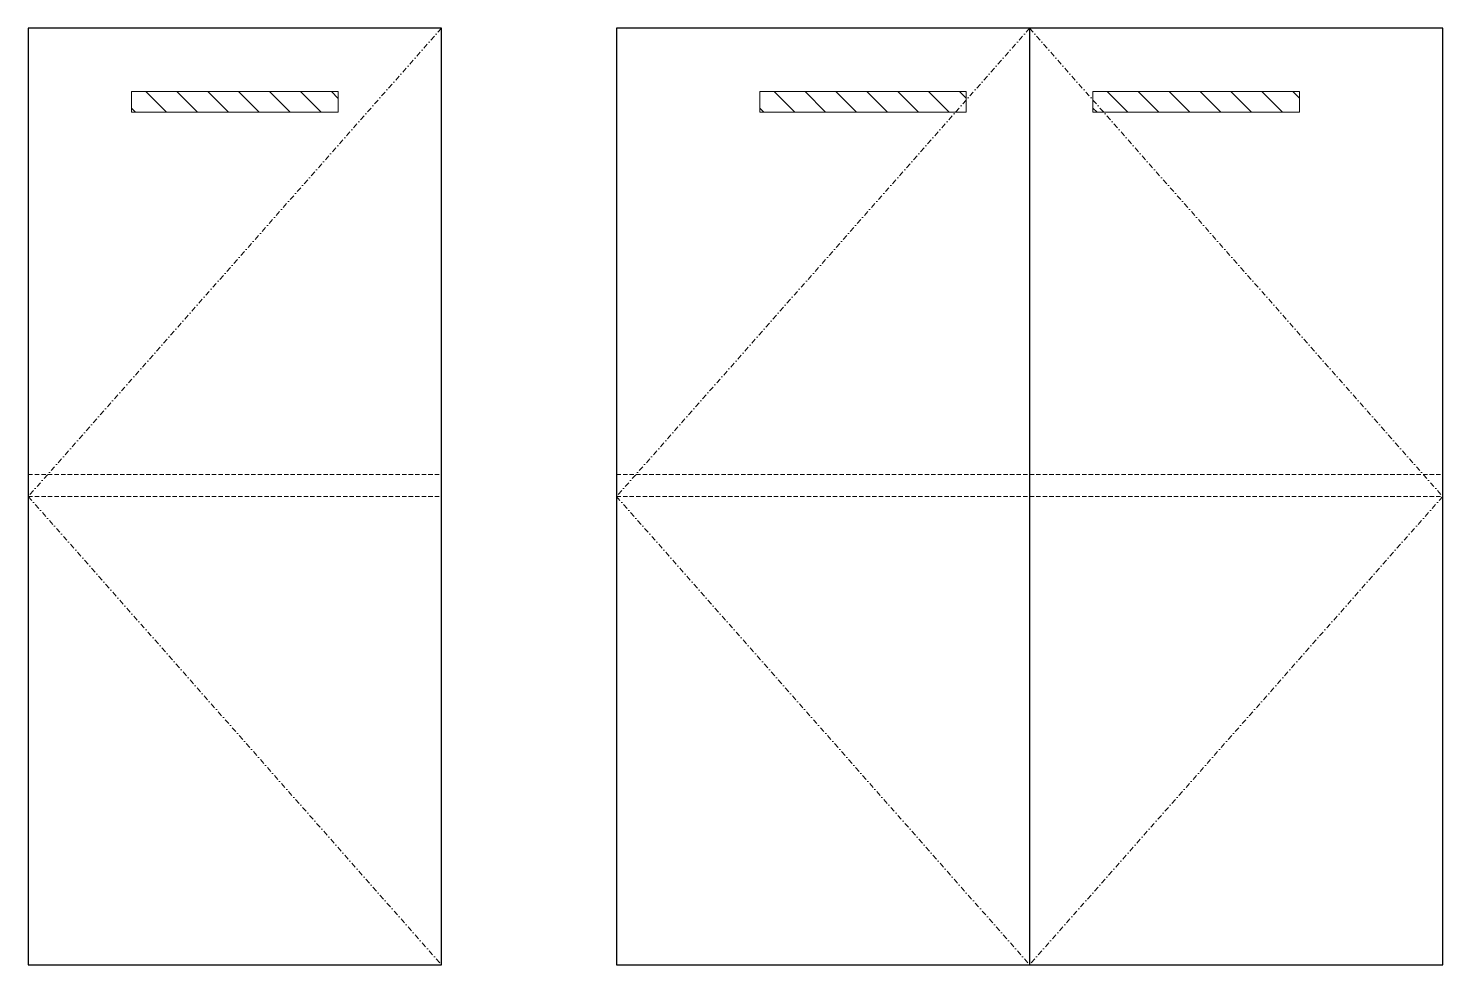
# Model space of a CAD drawing. Header units: inches. Extents: x 0 to 1027, y 0 to 680.
import ezdxf

# ---------------------------------------------------------------- set-up
doc = ezdxf.new("R2010")
doc.units = ezdxf.units.IN
doc.header["$MEASUREMENT"] = 0
doc.linetypes.add('DASHDOT2', pattern=[12.7, 6.35, -3.175, 0, -3.175])
doc.linetypes.add('HIDDEN2', pattern=[4.7625, 3.175, -1.5875])
for name, color, linetype, lineweight in [('拉手', 1, 'Continuous', 15), ('点线', 8, 'DASHDOT2', 9), ('虚线', 8, 'HIDDEN2', 15)]:
    doc.layers.add(name, color=color, linetype=linetype, lineweight=lineweight)

msp = doc.modelspace()

# ---------------------------------------------------------------- hatches: boundary and pattern name
at = {"layer": '拉手'}
h = msp.add_hatch(dxfattribs=at)
h.set_pattern_fill('ANSI31', color=256, scale=5, style=0)
h.set_pattern_definition([(315, (-24445.654, -7478.18), (-11.22532, -11.22532), [])])
h.paths.add_polyline_path([(225, 619), (225, 634), (75, 634), (75, 619)])
h = msp.add_hatch(dxfattribs=at)
h.set_pattern_fill('ANSI31', color=256, scale=5, style=0)
h.set_pattern_definition([(315, (-23989.422, -7478.18), (-11.22532, -11.22532), [])])
h.paths.add_polyline_path([(681.2, 619), (681.2, 634), (531.2, 634), (531.2, 619)])
h = msp.add_hatch(dxfattribs=at)
h.set_pattern_fill('ANSI31', color=256, scale=5, style=0)
h.set_pattern_definition([(315, (-23747.422, -7478.18), (-11.22532, -11.22532), [])])
h.paths.add_polyline_path([(923.2, 619), (923.2, 634), (773.2, 634), (773.2, 619)])

# ---------------------------------------------------------------- linework, layer by layer
for p, q in [((0, 680), (0, 0)), ((300, 680), (0, 680)), ((300, 0), (300, 680)), ((427.2, 680), (427.2, 0)), ((1027.2, 680), (427.2, 680)), ((727.2, 680), (727.2, 0)), ((1027.2, 0), (1027.2, 680)), ((0, 0), (300, 0)), ((427.2, 0), (1027.2, 0))]:
    msp.add_line(p, q)
for points in [[(75, 634), (225, 634), (225, 619), (75, 619)], [(531.2, 634), (681.2, 634), (681.2, 619), (531.2, 619)], [(773.2, 634), (923.2, 634), (923.2, 619), (773.2, 619)]]:
    msp.add_lwpolyline(points, close=True, dxfattribs=at)
at = {"layer": '点线', "ltscale": 0.6}
for p, q in [((300, 680), (0, 340)), ((727.2, 680), (427.2, 340)), ((727.2, 680), (1027.2, 340)), ((0, 340), (300, 0)), ((427.2, 340), (727.2, 0)), ((1027.2, 340), (727.2, 0))]:
    msp.add_line(p, q, dxfattribs=at)
at = {"layer": '虚线'}
for p, q in [((0, 356), (300, 356)), ((427.2, 356), (1027.2, 356)), ((0, 340), (300, 340)), ((427.2, 340), (1027.2, 340))]:
    msp.add_line(p, q, dxfattribs=at)

doc.saveas('drawing.dxf')
